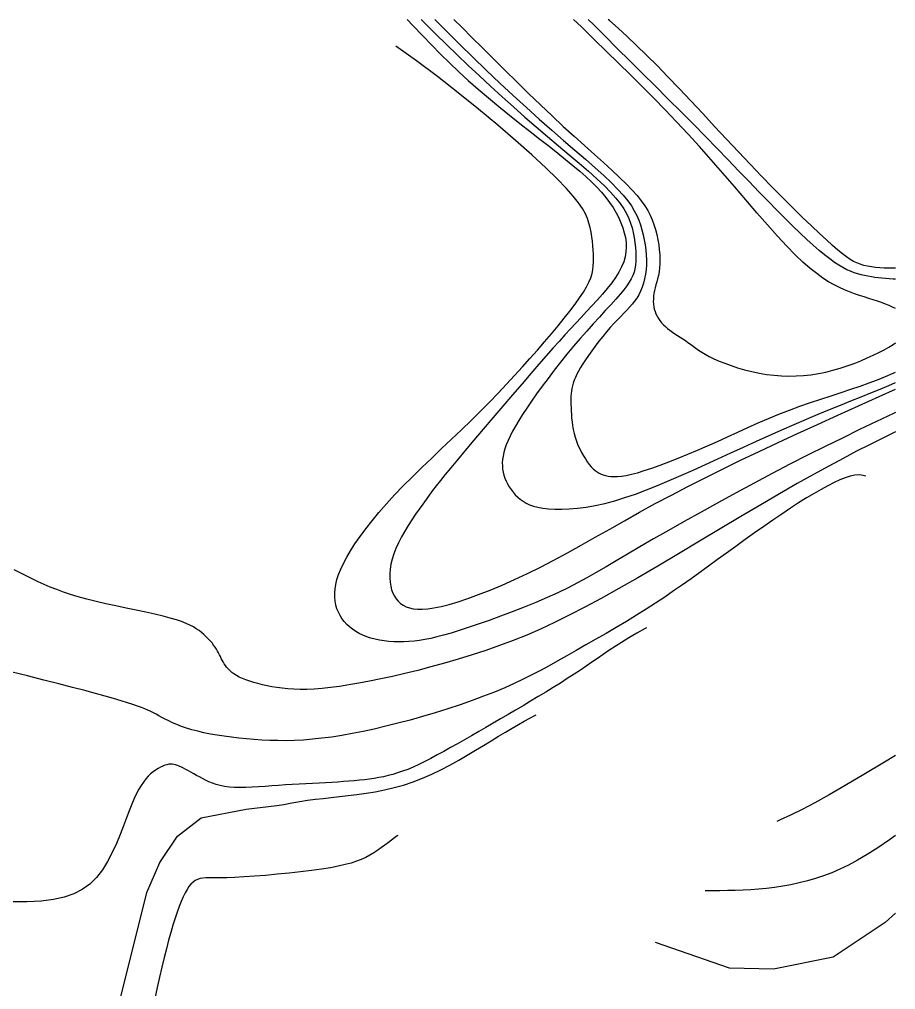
# Model space of a CAD drawing. Header units: metres. Extents: x -2219 to 517, y -3078 to 398.
# Drawn here: x 449.6 to 517.2, y 323.5 to 398.4 of the extents above; entities that cross this region are included whole.
import ezdxf

# ---------------------------------------------------------------- set-up
doc = ezdxf.new("R2010")
doc.units = ezdxf.units.M
doc.layers.add('TERRAIN_CONTOUR_1M', color=3, linetype='Continuous')
doc.layers.add('TERRAIN_CONTOUR_5M_SUPPLEMENT', color=4, linetype='Continuous')

msp = doc.modelspace()

# ---------------------------------------------------------------- linework, layer by layer
at = {"layer": 'TERRAIN_CONTOUR_1M'}
for points in [[(480.575, 398.382, 19), (480.917, 398.042, 19), (481.715, 397.253, 19), (482.531, 396.454, 19), (483.364, 395.648, 19), (484.211, 394.838, 19), (485.07, 394.028, 19), (485.938, 393.221, 19), (486.814, 392.42, 19), (487.695, 391.629, 19), (488.579, 390.851, 19), (489.461, 390.09, 19), (490.333, 389.349, 19), (491.182, 388.632, 19), (491.999, 387.943, 19), (492.77, 387.286, 19), (493.487, 386.665, 19), (494.136, 386.083, 19), (494.707, 385.544, 19), (495.193, 385.05, 19), (495.598, 384.597, 19), (495.932, 384.175, 19), (496.203, 383.78, 19), (496.421, 383.402, 19), (496.595, 383.035, 19), (496.733, 382.673, 19), (496.844, 382.307, 19), (496.936, 381.932, 19), (497.011, 381.552, 19), (497.069, 381.17, 19), (497.109, 380.793, 19), (497.133, 380.426, 19), (497.14, 380.072, 19), (497.13, 379.737, 19), (497.104, 379.425, 19), (497.061, 379.14, 19), (496.997, 378.875, 19), (496.907, 378.62, 19), (496.788, 378.366, 19), (496.634, 378.105, 19), (496.441, 377.826, 19), (496.204, 377.521, 19), (495.918, 377.181, 19), (495.582, 376.798, 19), (495.199, 376.375, 19), (494.778, 375.914, 19), (494.325, 375.419, 19), (493.847, 374.893, 19), (493.351, 374.341, 19), (492.844, 373.765, 19), (492.333, 373.169, 19), (491.825, 372.557, 19), (491.325, 371.935, 19), (490.837, 371.311, 19), (490.365, 370.691, 19), (489.913, 370.082, 19), (489.487, 369.491, 19), (489.09, 368.925, 19), (488.727, 368.391, 19), (488.401, 367.895, 19), (488.112, 367.434, 19), (487.857, 367.007, 19), (487.635, 366.609, 19), (487.444, 366.239, 19), (487.282, 365.894, 19), (487.148, 365.57, 19), (487.039, 365.264, 19), (486.955, 364.975, 19), (486.894, 364.699, 19), (486.855, 364.435, 19), (486.838, 364.182, 19), (486.842, 363.937, 19), (486.865, 363.698, 19), (486.907, 363.463, 19), (486.967, 363.232, 19), (487.045, 363.001, 19), (487.139, 362.773, 19), (487.25, 362.548, 19), (487.376, 362.329, 19), (487.517, 362.117, 19), (487.672, 361.913, 19), (487.841, 361.718, 19), (488.024, 361.535, 19), (488.221, 361.365, 19), (488.435, 361.208, 19), (488.673, 361.066, 19), (488.939, 360.941, 19), (489.239, 360.833, 19), (489.578, 360.744, 19), (489.961, 360.674, 19), (490.393, 360.626, 19), (490.879, 360.599, 19), (491.416, 360.597, 19), (492, 360.623, 19), (492.628, 360.678, 19), (493.296, 360.765, 19), (494, 360.888, 19), (494.737, 361.047, 19), (495.504, 361.247, 19), (496.296, 361.489, 19), (497.113, 361.769, 19), (497.954, 362.084, 19), (498.819, 362.431, 19), (499.706, 362.804, 19), (500.616, 363.2, 19), (501.547, 363.615, 19), (502.498, 364.046, 19), (503.469, 364.488, 19), (504.453, 364.937, 19), (505.445, 365.389, 19), (506.438, 365.839, 19), (507.425, 366.284, 19), (508.402, 366.719, 19), (509.36, 367.14, 19), (510.294, 367.542, 19), (511.199, 367.923, 19), (512.074, 368.284, 19), (512.917, 368.626, 19), (513.729, 368.954, 19), (514.509, 369.267, 19), (515.257, 369.57, 19), (515.973, 369.865, 19), (516.656, 370.153, 19), (517.171, 370.378, 19)], [(481.621, 398.382, 18), (482.526, 397.47, 18), (483.532, 396.47, 18), (484.558, 395.464, 18), (485.596, 394.461, 18), (486.637, 393.472, 18), (487.672, 392.506, 18), (488.692, 391.575, 18), (489.686, 390.686, 18), (490.648, 389.841, 18), (491.569, 389.043, 18), (492.44, 388.292, 18), (493.252, 387.588, 18), (493.998, 386.934, 18), (494.668, 386.329, 18), (495.255, 385.775, 18), (495.753, 385.271, 18), (496.168, 384.812, 18), (496.511, 384.388, 18), (496.792, 383.992, 18), (497.02, 383.616, 18), (497.205, 383.253, 18), (497.357, 382.893, 18), (497.486, 382.53, 18), (497.6, 382.157, 18), (497.7, 381.775, 18), (497.785, 381.386, 18), (497.854, 380.994, 18), (497.905, 380.602, 18), (497.939, 380.211, 18), (497.954, 379.825, 18), (497.949, 379.447, 18), (497.924, 379.078, 18), (497.878, 378.721, 18), (497.813, 378.376, 18), (497.729, 378.046, 18), (497.627, 377.73, 18), (497.506, 377.43, 18), (497.369, 377.147, 18), (497.215, 376.882, 18), (497.044, 376.636, 18), (496.859, 376.403, 18), (496.658, 376.177, 18), (496.442, 375.951, 18), (496.212, 375.719, 18), (495.969, 375.476, 18), (495.712, 375.214, 18), (495.442, 374.928, 18), (495.16, 374.613, 18), (494.871, 374.274, 18), (494.579, 373.918, 18), (494.29, 373.552, 18), (494.008, 373.184, 18), (493.738, 372.819, 18), (493.487, 372.465, 18), (493.257, 372.129, 18), (493.054, 371.817, 18), (492.877, 371.527, 18), (492.724, 371.257, 18), (492.593, 371.005, 18), (492.482, 370.768, 18), (492.39, 370.543, 18), (492.315, 370.329, 18), (492.255, 370.122, 18), (492.208, 369.92, 18), (492.173, 369.721, 18), (492.149, 369.521, 18), (492.133, 369.32, 18), (492.126, 369.112, 18), (492.125, 368.897, 18), (492.13, 368.671, 18), (492.138, 368.433, 18), (492.148, 368.179, 18), (492.164, 367.911, 18), (492.185, 367.633, 18), (492.215, 367.345, 18), (492.255, 367.05, 18), (492.308, 366.75, 18), (492.375, 366.448, 18), (492.458, 366.145, 18), (492.559, 365.844, 18), (492.675, 365.547, 18), (492.805, 365.259, 18), (492.944, 364.982, 18), (493.091, 364.719, 18), (493.242, 364.473, 18), (493.395, 364.248, 18), (493.547, 364.046, 18), (493.697, 363.87, 18), (493.844, 363.718, 18), (493.992, 363.588, 18), (494.143, 363.478, 18), (494.298, 363.386, 18), (494.459, 363.31, 18), (494.629, 363.247, 18), (494.809, 363.195, 18), (495.003, 363.152, 18), (495.215, 363.123, 18), (495.454, 363.109, 18), (495.725, 363.116, 18), (496.034, 363.146, 18), (496.389, 363.204, 18), (496.796, 363.292, 18), (497.261, 363.415, 18), (497.789, 363.576, 18), (498.375, 363.771, 18), (499.01, 363.998, 18), (499.687, 364.254, 18), (500.399, 364.534, 18), (501.137, 364.835, 18), (501.895, 365.154, 18), (502.664, 365.488, 18), (503.438, 365.833, 18), (504.216, 366.186, 18), (504.998, 366.542, 18), (505.785, 366.897, 18), (506.576, 367.249, 18), (507.372, 367.593, 18), (508.172, 367.925, 18), (508.978, 368.242, 18), (509.788, 368.541, 18), (510.597, 368.824, 18), (511.401, 369.093, 18), (512.193, 369.351, 18), (512.968, 369.602, 18), (513.72, 369.848, 18), (514.444, 370.092, 18), (515.134, 370.336, 18), (515.787, 370.584, 18), (516.402, 370.835, 18), (516.982, 371.089, 18), (517.171, 371.178, 18)], [(483.102, 398.382, 17), (483.734, 397.756, 17), (484.494, 396.998, 17), (485.308, 396.185, 17), (486.163, 395.331, 17), (487.049, 394.45, 17), (487.954, 393.556, 17), (488.867, 392.663, 17), (489.777, 391.786, 17), (490.673, 390.937, 17), (491.544, 390.13, 17), (492.383, 389.366, 17), (493.184, 388.645, 17), (493.942, 387.967, 17), (494.649, 387.331, 17), (495.3, 386.739, 17), (495.889, 386.189, 17), (496.409, 385.682, 17), (496.858, 385.216, 17), (497.238, 384.786, 17), (497.56, 384.383, 17), (497.829, 384.002, 17), (498.052, 383.635, 17), (498.239, 383.275, 17), (498.395, 382.915, 17), (498.528, 382.548, 17), (498.645, 382.168, 17), (498.746, 381.779, 17), (498.83, 381.385, 17), (498.898, 380.992, 17), (498.948, 380.604, 17), (498.98, 380.227, 17), (498.994, 379.866, 17), (498.988, 379.525, 17), (498.964, 379.207, 17), (498.924, 378.913, 17), (498.873, 378.638, 17), (498.814, 378.38, 17), (498.75, 378.136, 17), (498.687, 377.903, 17), (498.627, 377.679, 17), (498.575, 377.46, 17), (498.534, 377.244, 17), (498.504, 377.031, 17), (498.488, 376.821, 17), (498.485, 376.615, 17), (498.495, 376.414, 17), (498.52, 376.217, 17), (498.56, 376.024, 17), (498.616, 375.838, 17), (498.687, 375.657, 17), (498.774, 375.481, 17), (498.876, 375.311, 17), (498.992, 375.147, 17), (499.122, 374.987, 17), (499.265, 374.833, 17), (499.421, 374.684, 17), (499.588, 374.54, 17), (499.767, 374.401, 17), (499.954, 374.265, 17), (500.148, 374.131, 17), (500.348, 374, 17), (500.551, 373.868, 17), (500.754, 373.735, 17), (500.956, 373.601, 17), (501.156, 373.463, 17), (501.351, 373.321, 17), (501.548, 373.175, 17), (501.754, 373.024, 17), (501.975, 372.869, 17), (502.218, 372.71, 17), (502.491, 372.546, 17), (502.8, 372.378, 17), (503.153, 372.206, 17), (503.553, 372.029, 17), (503.997, 371.852, 17), (504.478, 371.679, 17), (504.99, 371.513, 17), (505.527, 371.358, 17), (506.082, 371.218, 17), (506.65, 371.097, 17), (507.222, 371, 17), (507.796, 370.928, 17), (508.368, 370.884, 17), (508.939, 370.866, 17), (509.509, 370.875, 17), (510.078, 370.91, 17), (510.646, 370.972, 17), (511.213, 371.059, 17), (511.778, 371.173, 17), (512.341, 371.312, 17), (512.899, 371.473, 17), (513.446, 371.652, 17), (513.98, 371.846, 17), (514.495, 372.051, 17), (514.988, 372.263, 17), (515.454, 372.478, 17), (515.889, 372.692, 17), (516.29, 372.903, 17), (516.654, 373.11, 17), (516.982, 373.313, 17), (517.171, 373.442, 17)], [(517.171, 376.075, 17), (516.941, 376.191, 17), (516.675, 376.309, 17), (516.391, 376.424, 17), (516.091, 376.534, 17), (515.775, 376.642, 17), (515.445, 376.749, 17), (515.103, 376.857, 17), (514.749, 376.969, 17), (514.385, 377.088, 17), (514.01, 377.219, 17), (513.626, 377.363, 17), (513.233, 377.524, 17), (512.832, 377.704, 17), (512.424, 377.909, 17), (512.001, 378.148, 17), (511.557, 378.432, 17), (511.085, 378.771, 17), (510.578, 379.176, 17), (510.029, 379.658, 17), (509.431, 380.228, 17), (508.776, 380.897, 17), (508.06, 381.67, 17), (507.291, 382.533, 17), (506.476, 383.469, 17), (505.626, 384.457, 17), (504.75, 385.48, 17), (503.857, 386.518, 17), (502.957, 387.553, 17), (502.058, 388.565, 17), (501.168, 389.542, 17), (500.284, 390.485, 17), (499.403, 391.404, 17), (498.519, 392.307, 17), (497.628, 393.201, 17), (496.726, 394.095, 17), (495.807, 394.997, 17), (494.868, 395.914, 17), (493.907, 396.853, 17), (492.934, 397.803, 17), (492.341, 398.382, 17)], [(517.171, 378.335, 18), (516.972, 378.346, 18), (516.679, 378.366, 18), (516.393, 378.388, 18), (516.113, 378.413, 18), (515.838, 378.442, 18), (515.568, 378.476, 18), (515.301, 378.516, 18), (515.037, 378.563, 18), (514.774, 378.618, 18), (514.511, 378.681, 18), (514.247, 378.755, 18), (513.978, 378.842, 18), (513.702, 378.948, 18), (513.415, 379.076, 18), (513.114, 379.232, 18), (512.795, 379.419, 18), (512.454, 379.641, 18), (512.089, 379.904, 18), (511.696, 380.211, 18), (511.273, 380.563, 18), (510.818, 380.961, 18), (510.331, 381.405, 18), (509.81, 381.897, 18), (509.252, 382.437, 18), (508.657, 383.026, 18), (508.023, 383.664, 18), (507.348, 384.352, 18), (506.634, 385.087, 18), (505.881, 385.866, 18), (505.092, 386.684, 18), (504.265, 387.539, 18), (503.404, 388.427, 18), (502.509, 389.345, 18), (501.581, 390.289, 18), (500.622, 391.256, 18), (499.642, 392.237, 18), (498.65, 393.225, 18), (497.656, 394.211, 18), (496.671, 395.188, 18), (495.705, 396.147, 18), (494.767, 397.08, 18), (493.868, 397.979, 18), (493.468, 398.382, 18)], [(517.171, 379.199, 19), (517.023, 379.192, 19), (516.652, 379.185, 19), (516.295, 379.191, 19), (515.951, 379.209, 19), (515.621, 379.239, 19), (515.306, 379.282, 19), (515.004, 379.339, 19), (514.718, 379.409, 19), (514.445, 379.492, 19), (514.186, 379.592, 19), (513.93, 379.713, 19), (513.666, 379.865, 19), (513.383, 380.056, 19), (513.07, 380.294, 19), (512.715, 380.587, 19), (512.307, 380.944, 19), (511.835, 381.372, 19), (511.291, 381.878, 19), (510.678, 382.459, 19), (510.003, 383.109, 19), (509.274, 383.823, 19), (508.496, 384.595, 19), (507.678, 385.421, 19), (506.825, 386.294, 19), (505.945, 387.21, 19), (505.044, 388.162, 19), (504.13, 389.139, 19), (503.21, 390.128, 19), (502.292, 391.116, 19), (501.381, 392.092, 19), (500.486, 393.044, 19), (499.614, 393.957, 19), (498.772, 394.821, 19), (497.965, 395.626, 19), (497.196, 396.372, 19), (496.462, 397.063, 19), (495.764, 397.705, 19), (495.101, 398.3, 19), (495.007, 398.382, 19)], [(517.171, 368.056, 21), (517.015, 367.983, 21), (515.707, 367.365, 21), (514.392, 366.735, 21), (513.067, 366.09, 21), (511.731, 365.431, 21), (510.384, 364.754, 21), (509.024, 364.06, 21), (507.65, 363.345, 21), (506.263, 362.611, 21), (504.876, 361.865, 21), (503.506, 361.117, 21), (502.167, 360.377, 21), (500.875, 359.654, 21), (499.647, 358.958, 21), (498.497, 358.299, 21), (497.443, 357.686, 21), (496.492, 357.126, 21), (495.631, 356.614, 21), (494.837, 356.144, 21), (494.089, 355.707, 21), (493.365, 355.297, 21), (492.645, 354.907, 21), (491.906, 354.527, 21), (491.128, 354.152, 21), (490.294, 353.776, 21), (489.417, 353.402, 21), (488.513, 353.035, 21), (487.6, 352.679, 21), (486.696, 352.339, 21), (485.818, 352.02, 21), (484.984, 351.727, 21), (484.211, 351.466, 21), (483.511, 351.238, 21), (482.881, 351.044, 21), (482.311, 350.88, 21), (481.792, 350.744, 21), (481.315, 350.633, 21), (480.869, 350.544, 21), (480.447, 350.476, 21), (480.039, 350.424, 21), (479.636, 350.388, 21), (479.24, 350.366, 21), (478.85, 350.36, 21), (478.467, 350.369, 21), (478.094, 350.393, 21), (477.729, 350.433, 21), (477.376, 350.488, 21), (477.035, 350.56, 21), (476.706, 350.649, 21), (476.391, 350.753, 21), (476.09, 350.874, 21), (475.805, 351.01, 21), (475.536, 351.163, 21), (475.285, 351.331, 21), (475.052, 351.514, 21), (474.838, 351.712, 21), (474.644, 351.926, 21), (474.472, 352.154, 21), (474.321, 352.396, 21), (474.192, 352.652, 21), (474.086, 352.921, 21), (474.005, 353.202, 21), (473.949, 353.496, 21), (473.918, 353.802, 21), (473.913, 354.119, 21), (473.938, 354.45, 21), (473.994, 354.798, 21), (474.084, 355.165, 21), (474.21, 355.555, 21), (474.376, 355.97, 21), (474.583, 356.413, 21), (474.834, 356.886, 21), (475.132, 357.392, 21), (475.476, 357.93, 21), (475.867, 358.497, 21), (476.305, 359.091, 21), (476.79, 359.71, 21), (477.321, 360.351, 21), (477.899, 361.013, 21), (478.524, 361.694, 21), (479.194, 362.39, 21), (479.902, 363.099, 21), (480.638, 363.818, 21), (481.394, 364.544, 21), (482.16, 365.273, 21), (482.927, 366.002, 21), (483.686, 366.728, 21), (484.428, 367.448, 21), (485.145, 368.159, 21), (485.837, 368.86, 21), (486.506, 369.552, 21), (487.153, 370.235, 21), (487.779, 370.908, 21), (488.385, 371.573, 21), (488.973, 372.228, 21), (489.545, 372.875, 21), (490.1, 373.513, 21), (490.635, 374.137, 21), (491.143, 374.743, 21), (491.619, 375.327, 21), (492.058, 375.883, 21), (492.455, 376.408, 21), (492.803, 376.897, 21), (493.097, 377.345, 21), (493.335, 377.75, 21), (493.519, 378.117, 21), (493.657, 378.454, 21), (493.756, 378.769, 21), (493.82, 379.068, 21), (493.858, 379.36, 21), (493.875, 379.651, 21), (493.878, 379.951, 21), (493.871, 380.264, 21), (493.855, 380.59, 21), (493.83, 380.926, 21), (493.793, 381.27, 21), (493.743, 381.619, 21), (493.681, 381.971, 21), (493.603, 382.324, 21), (493.51, 382.675, 21), (493.397, 383.025, 21), (493.244, 383.389, 21), (493.027, 383.787, 21), (492.724, 384.237, 21), (492.312, 384.759, 21), (491.766, 385.37, 21), (491.064, 386.091, 21), (490.184, 386.94, 21), (489.109, 387.927, 21), (487.865, 389.03, 21), (486.483, 390.217, 21), (484.995, 391.458, 21), (483.434, 392.72, 21), (481.833, 393.974, 21), (480.224, 395.187, 21), (478.638, 396.329, 21)], [(517.171, 366.576, 22), (517.066, 366.524, 22), (516.124, 366.058, 22), (515.16, 365.574, 22), (514.161, 365.062, 22), (513.116, 364.515, 22), (512.012, 363.924, 22), (510.837, 363.279, 22), (509.58, 362.572, 22), (508.227, 361.796, 22), (506.774, 360.945, 22), (505.241, 360.035, 22), (503.653, 359.086, 22), (502.038, 358.12, 22), (500.422, 357.155, 22), (498.832, 356.212, 22), (497.294, 355.312, 22), (495.835, 354.474, 22), (494.474, 353.715, 22), (493.203, 353.03, 22), (492.007, 352.413, 22), (490.871, 351.856, 22), (489.78, 351.351, 22), (488.719, 350.891, 22), (487.673, 350.467, 22), (486.627, 350.073, 22), (485.569, 349.701, 22), (484.504, 349.351, 22), (483.439, 349.022, 22), (482.381, 348.715, 22), (481.337, 348.429, 22), (480.317, 348.165, 22), (479.326, 347.923, 22), (478.373, 347.702, 22), (477.463, 347.503, 22), (476.598, 347.326, 22), (475.778, 347.171, 22), (475.001, 347.038, 22), (474.268, 346.926, 22), (473.578, 346.837, 22), (472.931, 346.769, 22), (472.327, 346.724, 22), (471.764, 346.7, 22), (471.24, 346.696, 22), (470.75, 346.71, 22), (470.292, 346.74, 22), (469.861, 346.784, 22), (469.454, 346.84, 22), (469.066, 346.906, 22), (468.695, 346.979, 22), (468.337, 347.059, 22), (467.993, 347.144, 22), (467.665, 347.235, 22), (467.356, 347.331, 22), (467.066, 347.432, 22), (466.797, 347.539, 22), (466.552, 347.65, 22), (466.331, 347.767, 22), (466.137, 347.888, 22), (465.967, 348.013, 22), (465.819, 348.142, 22), (465.689, 348.274, 22), (465.576, 348.408, 22), (465.477, 348.544, 22), (465.389, 348.68, 22), (465.309, 348.817, 22), (465.235, 348.954, 22), (465.164, 349.092, 22), (465.095, 349.23, 22), (465.024, 349.37, 22), (464.95, 349.513, 22), (464.87, 349.658, 22), (464.782, 349.806, 22), (464.683, 349.959, 22), (464.571, 350.116, 22), (464.447, 350.276, 22), (464.31, 350.438, 22), (464.161, 350.601, 22), (464, 350.763, 22), (463.827, 350.922, 22), (463.642, 351.078, 22), (463.446, 351.23, 22), (463.237, 351.375, 22), (463.008, 351.516, 22), (462.749, 351.653, 22), (462.45, 351.789, 22), (462.103, 351.924, 22), (461.698, 352.061, 22), (461.225, 352.201, 22), (460.676, 352.344, 22), (460.046, 352.494, 22), (459.348, 352.648, 22), (458.602, 352.808, 22), (457.825, 352.971, 22), (457.037, 353.139, 22), (456.256, 353.31, 22), (455.501, 353.484, 22), (454.79, 353.66, 22), (454.137, 353.838, 22), (453.538, 354.02, 22), (452.984, 354.205, 22), (452.467, 354.394, 22), (451.977, 354.59, 22), (451.506, 354.792, 22), (451.045, 355.002, 22), (450.585, 355.221, 22), (450.119, 355.448, 22), (449.649, 355.68, 22), (449.179, 355.913, 22)], [(514.877, 363.145, 23), (514.679, 363.207, 23), (514.353, 363.244, 23), (514.02, 363.22, 23), (513.669, 363.142, 23), (513.291, 363.017, 23), (512.879, 362.852, 23), (512.43, 362.647, 23), (511.947, 362.405, 23), (511.431, 362.126, 23), (510.883, 361.812, 23), (510.303, 361.463, 23), (509.693, 361.082, 23), (509.055, 360.668, 23), (508.39, 360.224, 23), (507.702, 359.755, 23), (506.998, 359.266, 23), (506.283, 358.762, 23), (505.563, 358.249, 23), (504.844, 357.731, 23), (504.13, 357.215, 23), (503.428, 356.705, 23), (502.741, 356.205, 23), (502.066, 355.716, 23), (501.397, 355.234, 23), (500.728, 354.76, 23), (500.054, 354.289, 23), (499.368, 353.821, 23), (498.665, 353.354, 23), (497.939, 352.886, 23), (497.188, 352.416, 23), (496.416, 351.945, 23), (495.632, 351.478, 23), (494.843, 351.016, 23), (494.058, 350.563, 23), (493.284, 350.122, 23), (492.531, 349.695, 23), (491.805, 349.285, 23), (491.111, 348.894, 23), (490.44, 348.521, 23), (489.782, 348.162, 23), (489.122, 347.816, 23), (488.451, 347.478, 23), (487.754, 347.147, 23), (487.021, 346.82, 23), (486.238, 346.493, 23), (485.399, 346.166, 23), (484.511, 345.84, 23), (483.584, 345.518, 23), (482.63, 345.203, 23), (481.66, 344.899, 23), (480.687, 344.609, 23), (479.72, 344.335, 23), (478.772, 344.08, 23), (477.852, 343.848, 23), (476.96, 343.638, 23), (476.098, 343.451, 23), (475.264, 343.286, 23), (474.457, 343.143, 23), (473.678, 343.023, 23), (472.925, 342.924, 23), (472.199, 342.847, 23), (471.498, 342.793, 23), (470.82, 342.758, 23), (470.163, 342.741, 23), (469.525, 342.742, 23), (468.903, 342.757, 23), (468.294, 342.786, 23), (467.696, 342.826, 23), (467.107, 342.876, 23), (466.526, 342.935, 23), (465.954, 343.001, 23), (465.395, 343.077, 23), (464.851, 343.161, 23), (464.327, 343.253, 23), (463.825, 343.354, 23), (463.349, 343.464, 23), (462.901, 343.583, 23), (462.484, 343.711, 23), (462.097, 343.845, 23), (461.74, 343.984, 23), (461.41, 344.124, 23), (461.107, 344.265, 23), (460.829, 344.402, 23), (460.574, 344.534, 23), (460.342, 344.658, 23), (460.129, 344.774, 23), (459.926, 344.882, 23), (459.723, 344.986, 23), (459.51, 345.088, 23), (459.276, 345.191, 23), (459.01, 345.299, 23), (458.703, 345.413, 23), (458.343, 345.536, 23), (457.921, 345.672, 23), (457.429, 345.822, 23), (456.861, 345.988, 23), (456.209, 346.172, 23), (455.467, 346.375, 23), (454.629, 346.599, 23), (453.686, 346.846, 23), (452.633, 347.118, 23), (451.47, 347.415, 23), (450.221, 347.732, 23), (448.92, 348.062, 23)], [(497.961, 351.444, 24), (497.865, 351.397, 24), (497.202, 351.03, 24), (496.592, 350.666, 24), (496.039, 350.321, 24), (495.533, 349.996, 24), (495.062, 349.685, 24), (494.617, 349.384, 24), (494.185, 349.088, 24), (493.754, 348.792, 24), (493.315, 348.492, 24), (492.856, 348.184, 24), (492.368, 347.863, 24), (491.852, 347.53, 24), (491.314, 347.189, 24), (490.757, 346.841, 24), (490.187, 346.489, 24), (489.607, 346.136, 24), (489.023, 345.783, 24), (488.438, 345.433, 24), (487.856, 345.089, 24), (487.278, 344.75, 24), (486.705, 344.415, 24), (486.136, 344.086, 24), (485.573, 343.762, 24), (485.016, 343.442, 24), (484.464, 343.126, 24), (483.919, 342.814, 24), (483.381, 342.507, 24), (482.851, 342.207, 24), (482.332, 341.916, 24), (481.825, 341.637, 24), (481.333, 341.374, 24), (480.857, 341.129, 24), (480.399, 340.904, 24), (479.962, 340.704, 24), (479.546, 340.529, 24), (479.148, 340.378, 24), (478.766, 340.248, 24), (478.395, 340.137, 24), (478.032, 340.043, 24), (477.672, 339.963, 24), (477.314, 339.893, 24), (476.952, 339.833, 24), (476.583, 339.779, 24), (476.207, 339.73, 24), (475.82, 339.686, 24), (475.422, 339.647, 24), (475.011, 339.611, 24), (474.586, 339.579, 24), (474.144, 339.549, 24), (473.685, 339.521, 24), (473.208, 339.494, 24), (472.715, 339.468, 24), (472.208, 339.442, 24), (471.691, 339.416, 24), (471.167, 339.389, 24), (470.638, 339.359, 24), (470.108, 339.328, 24), (469.579, 339.293, 24), (469.054, 339.256, 24), (468.537, 339.217, 24), (468.032, 339.182, 24), (467.541, 339.153, 24), (467.067, 339.133, 24), (466.616, 339.126, 24), (466.189, 339.135, 24), (465.791, 339.163, 24), (465.423, 339.212, 24), (465.084, 339.281, 24), (464.77, 339.366, 24), (464.479, 339.465, 24), (464.207, 339.575, 24), (463.951, 339.692, 24), (463.709, 339.815, 24), (463.476, 339.94, 24), (463.251, 340.064, 24), (463.033, 340.186, 24), (462.824, 340.304, 24), (462.623, 340.416, 24), (462.432, 340.521, 24), (462.252, 340.617, 24), (462.082, 340.703, 24), (461.923, 340.777, 24), (461.776, 340.837, 24), (461.638, 340.883, 24), (461.506, 340.915, 24), (461.376, 340.931, 24), (461.246, 340.933, 24), (461.111, 340.919, 24), (460.97, 340.888, 24), (460.817, 340.842, 24), (460.652, 340.778, 24), (460.476, 340.697, 24), (460.292, 340.598, 24), (460.102, 340.478, 24), (459.909, 340.338, 24), (459.715, 340.177, 24), (459.524, 339.993, 24), (459.338, 339.785, 24), (459.158, 339.553, 24), (458.983, 339.291, 24), (458.809, 338.993, 24), (458.633, 338.655, 24), (458.453, 338.27, 24), (458.264, 337.834, 24), (458.064, 337.341, 24), (457.849, 336.786, 24), (457.617, 336.166, 24), (457.361, 335.5, 24), (457.076, 334.807, 24), (456.757, 334.109, 24), (456.397, 333.425, 24), (455.992, 332.777, 24), (455.535, 332.186, 24), (455.021, 331.671, 24), (454.443, 331.25, 24), (453.79, 330.918, 24), (453.051, 330.666, 24), (452.212, 330.487, 24), (451.264, 330.372, 24), (450.193, 330.312, 24), (448.988, 330.299, 24)], [(517.171, 341.609, 26), (516.326, 341.095, 26), (514.718, 340.126, 26), (513.294, 339.283, 26), (512.041, 338.56, 26), (510.936, 337.945, 26), (509.955, 337.425, 26), (509.077, 336.988, 26), (508.277, 336.622, 26), (508.022, 336.516, 26)], [(478.781, 335.435, 26), (478.722, 335.394, 26), (478.515, 335.242, 26), (478.29, 335.07, 26), (478.048, 334.884, 26), (477.789, 334.688, 26), (477.515, 334.488, 26), (477.229, 334.288, 26), (476.93, 334.093, 26), (476.621, 333.909, 26), (476.301, 333.739, 26), (475.961, 333.582, 26), (475.591, 333.437, 26), (475.179, 333.303, 26), (474.714, 333.177, 26), (474.187, 333.057, 26), (473.585, 332.943, 26), (472.9, 332.833, 26), (472.124, 332.724, 26), (471.279, 332.62, 26), (470.391, 332.522, 26), (469.484, 332.431, 26), (468.585, 332.351, 26), (467.72, 332.283, 26), (466.915, 332.229, 26), (466.195, 332.191, 26), (465.581, 332.17, 26), (465.064, 332.162, 26), (464.634, 332.16, 26), (464.278, 332.159, 26), (463.982, 332.152, 26), (463.734, 332.133, 26), (463.522, 332.097, 26), (463.333, 332.037, 26), (463.157, 331.949, 26), (462.989, 331.829, 26), (462.827, 331.677, 26), (462.672, 331.488, 26), (462.519, 331.263, 26), (462.369, 330.999, 26), (462.219, 330.695, 26), (462.067, 330.347, 26), (461.912, 329.955, 26), (461.755, 329.519, 26), (461.595, 329.04, 26), (461.432, 328.517, 26), (461.266, 327.952, 26), (461.098, 327.344, 26), (460.929, 326.695, 26), (460.757, 326.004, 26), (460.583, 325.273, 26), (460.406, 324.501, 26), (460.222, 323.69, 26), (460.029, 322.839, 26)], [(517.171, 335.425, 27), (516.702, 335.096, 27), (515.795, 334.486, 27), (514.974, 333.963, 27), (514.224, 333.518, 27), (513.529, 333.14, 27), (512.874, 332.82, 27), (512.243, 332.547, 27), (511.622, 332.31, 27), (510.996, 332.103, 27), (510.366, 331.92, 27), (509.734, 331.762, 27), (509.102, 331.626, 27), (508.471, 331.512, 27), (507.843, 331.417, 27), (507.221, 331.34, 27), (506.607, 331.281, 27), (506.002, 331.236, 27), (505.404, 331.204, 27), (504.81, 331.184, 27), (504.218, 331.172, 27), (503.625, 331.166, 27), (503.029, 331.165, 27), (502.488, 331.166, 27)], [(517.171, 329.441, 28), (516.371, 328.72, 28), (512.348, 326.03, 28), (507.757, 325.127, 28), (504.371, 325.203, 28), (498.642, 327.16, 28)]]:
    msp.add_polyline3d(points, dxfattribs=at)
at = {"layer": 'TERRAIN_CONTOUR_5M_SUPPLEMENT'}
for points in [[(479.493, 398.382, 20), (479.97, 397.884, 20), (480.687, 397.135, 20), (481.385, 396.413, 20), (482.076, 395.712, 20), (482.77, 395.026, 20), (483.478, 394.348, 20), (484.213, 393.674, 20), (484.981, 392.997, 20), (485.774, 392.323, 20), (486.582, 391.655, 20), (487.394, 390.998, 20), (488.197, 390.359, 20), (488.982, 389.742, 20), (489.736, 389.151, 20), (490.449, 388.593, 20), (491.111, 388.07, 20), (491.724, 387.579, 20), (492.288, 387.116, 20), (492.808, 386.676, 20), (493.285, 386.254, 20), (493.721, 385.845, 20), (494.12, 385.445, 20), (494.484, 385.049, 20), (494.815, 384.653, 20), (495.113, 384.256, 20), (495.379, 383.861, 20), (495.614, 383.468, 20), (495.818, 383.076, 20), (495.991, 382.689, 20), (496.134, 382.305, 20), (496.247, 381.926, 20), (496.33, 381.552, 20), (496.381, 381.182, 20), (496.396, 380.812, 20), (496.373, 380.441, 20), (496.308, 380.066, 20), (496.199, 379.685, 20), (496.043, 379.295, 20), (495.836, 378.895, 20), (495.578, 378.481, 20), (495.275, 378.056, 20), (494.933, 377.622, 20), (494.561, 377.182, 20), (494.166, 376.736, 20), (493.755, 376.289, 20), (493.337, 375.842, 20), (492.919, 375.396, 20), (492.505, 374.954, 20), (492.09, 374.505, 20), (491.663, 374.038, 20), (491.216, 373.544, 20), (490.74, 373.011, 20), (490.225, 372.429, 20), (489.662, 371.786, 20), (489.041, 371.072, 20), (488.36, 370.281, 20), (487.631, 369.432, 20), (486.875, 368.547, 20), (486.112, 367.651, 20), (485.361, 366.765, 20), (484.643, 365.913, 20), (483.975, 365.119, 20), (483.379, 364.406, 20), (482.869, 363.79, 20), (482.436, 363.262, 20), (482.066, 362.805, 20), (481.747, 362.401, 20), (481.464, 362.035, 20), (481.204, 361.689, 20), (480.954, 361.347, 20), (480.698, 360.992, 20), (480.429, 360.612, 20), (480.148, 360.207, 20), (479.864, 359.784, 20), (479.583, 359.348, 20), (479.311, 358.903, 20), (479.057, 358.456, 20), (478.828, 358.012, 20), (478.629, 357.576, 20), (478.467, 357.153, 20), (478.342, 356.745, 20), (478.25, 356.352, 20), (478.191, 355.976, 20), (478.162, 355.618, 20), (478.16, 355.278, 20), (478.185, 354.958, 20), (478.233, 354.659, 20), (478.303, 354.382, 20), (478.396, 354.126, 20), (478.511, 353.893, 20), (478.648, 353.682, 20), (478.809, 353.495, 20), (478.992, 353.33, 20), (479.199, 353.189, 20), (479.43, 353.072, 20), (479.686, 352.979, 20), (479.973, 352.913, 20), (480.298, 352.878, 20), (480.667, 352.875, 20), (481.088, 352.909, 20), (481.567, 352.981, 20), (482.112, 353.096, 20), (482.728, 353.255, 20), (483.421, 353.462, 20), (484.185, 353.715, 20), (485.012, 354.014, 20), (485.892, 354.355, 20), (486.818, 354.739, 20), (487.782, 355.162, 20), (488.775, 355.625, 20), (489.789, 356.124, 20), (490.817, 356.658, 20), (491.861, 357.224, 20), (492.924, 357.816, 20), (494.009, 358.431, 20), (495.119, 359.064, 20), (496.258, 359.711, 20), (497.428, 360.367, 20), (498.633, 361.029, 20), (499.875, 361.692, 20), (501.155, 362.357, 20), (502.472, 363.025, 20), (503.827, 363.697, 20), (505.219, 364.373, 20), (506.647, 365.055, 20), (508.113, 365.743, 20), (509.615, 366.439, 20), (511.152, 367.143, 20), (512.718, 367.854, 20), (514.305, 368.57, 20), (515.904, 369.29, 20), (517.171, 369.861, 20)], [(457.332, 322.664, 25), (459.419, 331.018, 25), (460.417, 333.336, 25), (461.778, 335.376, 25), (463.619, 336.785, 25), (467.087, 337.461, 25), (469.436, 337.744, 25), (469.984, 337.823, 25), (470.607, 337.947, 25), (471.217, 338.052, 25), (471.82, 338.142, 25), (472.421, 338.22, 25), (473.028, 338.291, 25), (473.647, 338.359, 25), (474.285, 338.428, 25), (474.946, 338.503, 25), (475.628, 338.587, 25), (476.327, 338.687, 25), (477.04, 338.805, 25), (477.763, 338.946, 25), (478.492, 339.116, 25), (479.223, 339.319, 25), (479.953, 339.558, 25), (480.678, 339.838, 25), (481.396, 340.152, 25), (482.103, 340.495, 25), (482.797, 340.857, 25), (483.476, 341.234, 25), (484.137, 341.617, 25), (484.777, 341.999, 25), (485.394, 342.374, 25), (485.987, 342.736, 25), (486.552, 343.08, 25), (487.091, 343.406, 25), (487.602, 343.712, 25), (488.084, 343.994, 25), (488.536, 344.252, 25), (488.958, 344.483, 25), (489.348, 344.686, 25), (489.456, 344.736, 25)]]:
    msp.add_polyline3d(points, dxfattribs=at)

doc.saveas('drawing.dxf')
